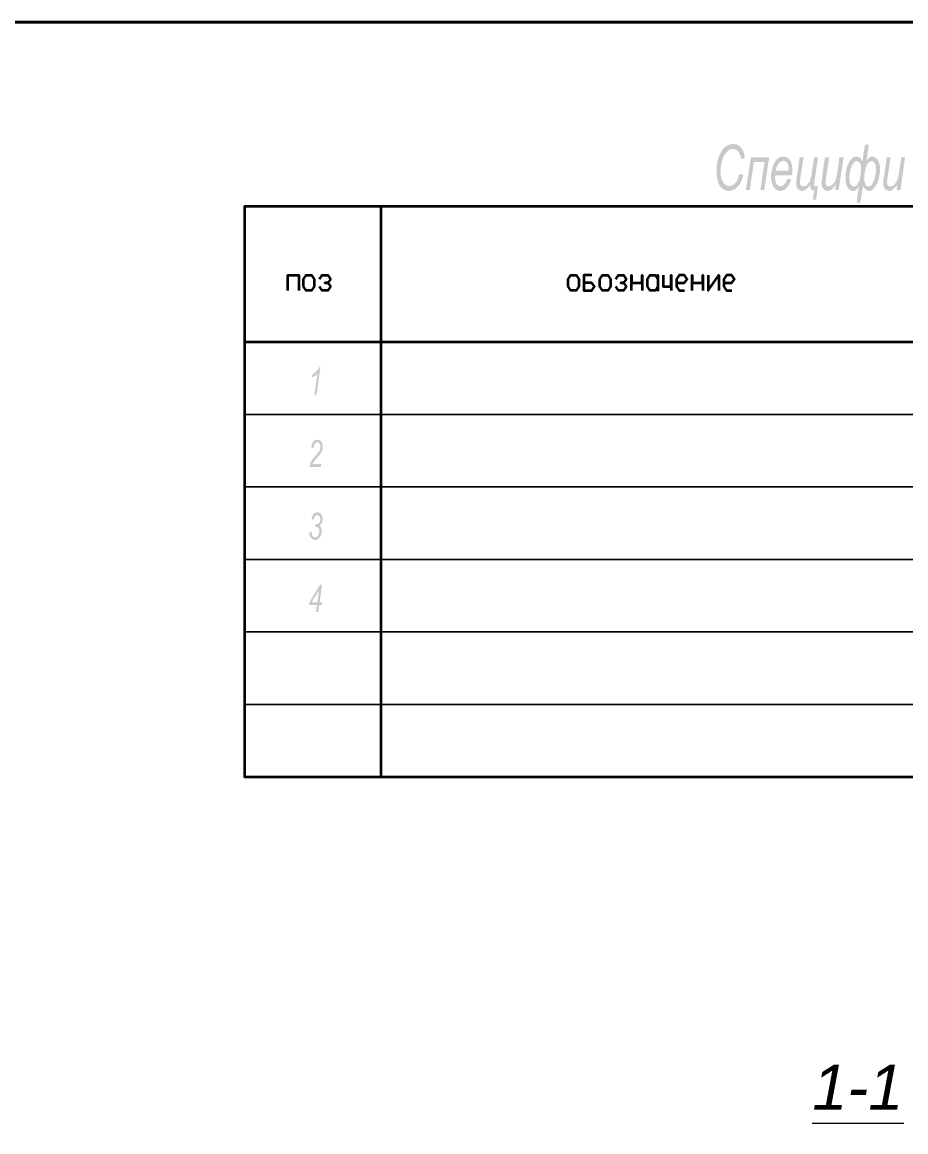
# Model space of a CAD drawing. Header units: millimetres. Extents: x 1372 to 666090, y 1285 to 31551.
# Drawn here: x 520606 to 530264, y 18736 to 30865 of the extents above; entities that cross this region are included whole.
import ezdxf

# ---------------------------------------------------------------- set-up
doc = ezdxf.new("R2010")
doc.units = ezdxf.units.MM
for name, color, linetype in [('PDF _0', 7, 'Continuous'), ('PDF _0_Ном._пера__1', 7, 'Continuous'), ('PDF _2D-чертеж - Общий_Ном._пера__21', 7, 'Continuous'), ('PDF _75-АЗ Штамп', 7, 'Continuous'), ('PDF _Аннотация - Текст_Ном._пера__1', 7, 'Continuous'), ('PDF _Текст', 7, 'Continuous')]:
    doc.layers.add(name, color=color, linetype=linetype)
doc.styles.add('PDF Arial Italic', font='ariali.ttf')

msp = doc.modelspace()

# ---------------------------------------------------------------- hatches: boundary and pattern name
at = {"layer": 'PDF _75-АЗ Штамп', "transparency": 33554559}
for points in [[(523799.1, 26794.2), (523832.5, 27019.5), (523828.3, 27019.5), (523828.3, 27015.3), (523824.2, 27015.3), (523824.2, 27011.1), (523820, 27011.1), (523820, 27007), (523815.8, 27007), (523815.8, 27002.8), (523811.6, 27002.8), (523807.5, 26998.6), (523807.5, 26998.6), (523803.3, 26998.6), (523803.3, 26994.4), (523799.1, 26994.4), (523795, 26990.3), (523795, 26990.3), (523790.8, 26990.3), (523786.6, 26986.1), (523782.4, 26986.1), (523782.4, 26986.1), (523778.3, 26981.9), (523774.1, 26981.9), (523769.9, 26981.9), (523778.3, 27015.3), (523778.3, 27015.3), (523782.4, 27019.5), (523782.4, 27019.5), (523786.6, 27019.5), (523790.8, 27023.6), (523790.8, 27023.6), (523795, 27027.8), (523795, 27027.8), (523799.1, 27032), (523803.3, 27032), (523803.3, 27036.2), (523807.5, 27036.2), (523811.6, 27040.3), (523811.6, 27040.3), (523815.8, 27044.5), (523815.8, 27044.5), (523820, 27048.7), (523824.2, 27052.8), (523824.2, 27052.8), (523828.3, 27057), (523828.3, 27061.2), (523832.5, 27061.2), (523836.7, 27065.3), (523836.7, 27065.3), (523836.7, 27069.5), (523840.8, 27069.5), (523840.8, 27073.7), (523840.8, 27073.7), (523845, 27077.9), (523845, 27077.9), (523849.2, 27082), (523849.2, 27086.2), (523849.2, 27090.4), (523853.3, 27094.5), (523853.3, 27094.5), (523865.9, 27094.5), (523824.2, 26794.2)], [(523744.9, 26001.7), (523744.9, 26005.9), (523749.1, 26010), (523749.1, 26018.4), (523749.1, 26022.6), (523749.1, 26022.6), (523749.1, 26026.7), (523753.2, 26030.9), (523753.2, 26035.1), (523753.2, 26039.2), (523753.2, 26043.4), (523757.4, 26047.6), (523757.4, 26047.6), (523757.4, 26051.8), (523757.4, 26055.9), (523761.6, 26055.9), (523761.6, 26060.1), (523765.8, 26064.3), (523765.8, 26068.4), (523769.9, 26072.6), (523769.9, 26072.6), (523769.9, 26076.8), (523774.1, 26081), (523774.1, 26081), (523778.3, 26085.1), (523778.3, 26085.1), (523778.3, 26085.1), (523782.4, 26089.3), (523782.4, 26089.3), (523782.4, 26093.5), (523786.6, 26093.5), (523786.6, 26097.6), (523790.8, 26101.8), (523790.8, 26101.8), (523795, 26106), (523795, 26110.1), (523799.1, 26110.1), (523803.3, 26114.3), (523803.3, 26118.5), (523807.5, 26122.7), (523811.6, 26122.7), (523811.6, 26126.8), (523815.8, 26131), (523820, 26135.2), (523820, 26135.2), (523824.2, 26139.3), (523824.2, 26143.5), (523828.3, 26147.7), (523832.5, 26147.7), (523832.5, 26151.9), (523836.7, 26156), (523836.7, 26156), (523840.8, 26160.2), (523840.8, 26164.4), (523845, 26164.4), (523845, 26168.5), (523845, 26168.5), (523849.2, 26168.5), (523849.2, 26172.7), (523853.3, 26176.9), (523853.3, 26181.1), (523857.5, 26181.1), (523857.5, 26185.2), (523857.5, 26189.4), (523861.7, 26193.6), (523861.7, 26197.7), (523861.7, 26197.7), (523861.7, 26201.9), (523865.9, 26206.1), (523865.9, 26206.1), (523865.9, 26210.3), (523865.9, 26214.4), (523865.9, 26218.6), (523865.9, 26222.8), (523865.9, 26226.9), (523865.9, 26231.1), (523865.9, 26235.3), (523865.9, 26239.5), (523861.7, 26243.6), (523861.7, 26247.8), (523861.7, 26247.8), (523857.5, 26252), (523857.5, 26256.1), (523857.5, 26256.1), (523853.3, 26260.3), (523853.3, 26264.5), (523849.2, 26264.5), (523845, 26268.7), (523845, 26268.7), (523840.8, 26268.7), (523840.8, 26272.8), (523836.7, 26272.8), (523832.5, 26272.8), (523832.5, 26272.8), (523828.3, 26272.8), (523824.2, 26272.8), (523824.2, 26268.7), (523820, 26268.7), (523815.8, 26268.7), (523815.8, 26268.7), (523811.6, 26264.5), (523811.6, 26264.5), (523807.5, 26260.3), (523807.5, 26256.1), (523803.3, 26256.1), (523803.3, 26252), (523799.1, 26247.8), (523799.1, 26247.8), (523799.1, 26243.6), (523795, 26239.5), (523795, 26235.3), (523795, 26231.1), (523795, 26226.9), (523790.8, 26222.8), (523790.8, 26218.6), (523790.8, 26214.4), (523790.8, 26210.3), (523765.8, 26214.4), (523765.8, 26222.8), (523765.8, 26226.9), (523765.8, 26231.1), (523765.8, 26235.3), (523769.9, 26239.5), (523769.9, 26239.5), (523769.9, 26243.6), (523769.9, 26247.8), (523774.1, 26252), (523774.1, 26256.1), (523774.1, 26260.3), (523778.3, 26264.5), (523778.3, 26264.5), (523778.3, 26268.7), (523782.4, 26272.8), (523782.4, 26272.8), (523786.6, 26277), (523786.6, 26277), (523786.6, 26281.2), (523790.8, 26285.3), (523795, 26285.3), (523795, 26289.5), (523799.1, 26289.5), (523799.1, 26293.7), (523803.3, 26293.7), (523803.3, 26293.7), (523807.5, 26297.9), (523811.6, 26297.9), (523811.6, 26297.9), (523815.8, 26297.9), (523820, 26302), (523820, 26302), (523824.2, 26302), (523828.3, 26302), (523832.5, 26302), (523832.5, 26302), (523836.7, 26302), (523840.8, 26302), (523840.8, 26302), (523845, 26297.9), (523849.2, 26297.9), (523849.2, 26297.9), (523853.3, 26297.9), (523857.5, 26293.7), (523857.5, 26293.7), (523861.7, 26293.7), (523861.7, 26289.5), (523865.9, 26289.5), (523870, 26285.3), (523870, 26285.3), (523874.2, 26281.2), (523874.2, 26277), (523878.4, 26277), (523878.4, 26272.8), (523882.5, 26268.7), (523882.5, 26268.7), (523882.5, 26264.5), (523882.5, 26260.3), (523886.7, 26256.1), (523886.7, 26252), (523886.7, 26247.8), (523890.9, 26247.8), (523890.9, 26243.6), (523890.9, 26239.5), (523890.9, 26235.3), (523890.9, 26231.1), (523890.9, 26226.9), (523890.9, 26222.8), (523890.9, 26222.8), (523890.9, 26218.6), (523890.9, 26214.4), (523890.9, 26210.3), (523890.9, 26206.1), (523890.9, 26201.9), (523890.9, 26197.7), (523886.7, 26193.6), (523886.7, 26189.4), (523886.7, 26189.4), (523886.7, 26185.2), (523882.5, 26181.1), (523882.5, 26176.9), (523882.5, 26172.7), (523878.4, 26168.5), (523878.4, 26164.4), (523878.4, 26164.4), (523874.2, 26164.4), (523874.2, 26160.2), (523874.2, 26160.2), (523874.2, 26160.2), (523870, 26156), (523870, 26156), (523870, 26151.9), (523865.9, 26151.9), (523865.9, 26147.7), (523865.9, 26147.7), (523861.7, 26143.5), (523861.7, 26139.3), (523857.5, 26139.3), (523853.3, 26135.2), (523853.3, 26131), (523849.2, 26126.8), (523849.2, 26126.8), (523845, 26122.7), (523840.8, 26118.5), (523840.8, 26114.3), (523836.7, 26110.1), (523832.5, 26106), (523828.3, 26106), (523824.2, 26101.8), (523824.2, 26097.6), (523820, 26093.5), (523820, 26093.5), (523815.8, 26089.3), (523811.6, 26085.1), (523811.6, 26081), (523807.5, 26081), (523807.5, 26076.8), (523803.3, 26072.6), (523803.3, 26072.6), (523799.1, 26068.4), (523799.1, 26068.4), (523795, 26064.3), (523795, 26064.3), (523795, 26060.1), (523790.8, 26055.9), (523790.8, 26051.8), (523786.6, 26047.6), (523786.6, 26047.6), (523782.4, 26043.4), (523782.4, 26039.2), (523782.4, 26035.1), (523874.2, 26035.1), (523870, 26001.7)], [(523744.9, 25288.4), (523769.9, 25292.6), (523769.9, 25288.4), (523769.9, 25284.3), (523769.9, 25280.1), (523774.1, 25275.9), (523774.1, 25271.7), (523774.1, 25267.6), (523774.1, 25263.4), (523778.3, 25259.2), (523778.3, 25255.1), (523778.3, 25255.1), (523778.3, 25250.9), (523782.4, 25246.7), (523782.4, 25246.7), (523782.4, 25246.7), (523786.6, 25242.5), (523786.6, 25242.5), (523790.8, 25238.4), (523795, 25238.4), (523795, 25238.4), (523799.1, 25234.2), (523803.3, 25234.2), (523803.3, 25234.2), (523807.5, 25234.2), (523811.6, 25234.2), (523811.6, 25234.2), (523815.8, 25234.2), (523820, 25238.4), (523820, 25238.4), (523824.2, 25238.4), (523828.3, 25242.5), (523828.3, 25242.5), (523832.5, 25242.5), (523832.5, 25246.7), (523836.7, 25250.9), (523836.7, 25250.9), (523840.8, 25255.1), (523840.8, 25259.2), (523845, 25259.2), (523845, 25263.4), (523849.2, 25267.6), (523849.2, 25271.7), (523849.2, 25275.9), (523853.3, 25280.1), (523853.3, 25280.1), (523853.3, 25284.3), (523853.3, 25288.4), (523853.3, 25292.6), (523853.3, 25296.8), (523853.3, 25300.9), (523853.3, 25305.1), (523853.3, 25309.3), (523853.3, 25313.5), (523853.3, 25313.5), (523853.3, 25317.6), (523849.2, 25321.8), (523849.2, 25326), (523849.2, 25330.1), (523845, 25334.3), (523845, 25334.3), (523840.8, 25338.5), (523840.8, 25338.5), (523836.7, 25342.7), (523836.7, 25342.7), (523832.5, 25346.8), (523828.3, 25346.8), (523828.3, 25346.8), (523824.2, 25346.8), (523820, 25351), (523820, 25351), (523815.8, 25351), (523815.8, 25351), (523811.6, 25351), (523807.5, 25346.8), (523811.6, 25380.2), (523815.8, 25380.2), (523815.8, 25380.2), (523820, 25380.2), (523824.2, 25380.2), (523824.2, 25380.2), (523828.3, 25380.2), (523832.5, 25380.2), (523836.7, 25380.2), (523836.7, 25380.2), (523840.8, 25384.4), (523840.8, 25384.4), (523845, 25384.4), (523849.2, 25388.5), (523849.2, 25388.5), (523853.3, 25392.7), (523853.3, 25392.7), (523853.3, 25396.9), (523857.5, 25401), (523857.5, 25401), (523861.7, 25405.2), (523861.7, 25409.4), (523861.7, 25413.6), (523861.7, 25417.7), (523865.9, 25421.9), (523865.9, 25426.1), (523865.9, 25430.2), (523865.9, 25430.2), (523865.9, 25434.4), (523865.9, 25438.6), (523865.9, 25442.8), (523861.7, 25446.9), (523861.7, 25451.1), (523861.7, 25455.3), (523857.5, 25459.4), (523857.5, 25459.4), (523857.5, 25463.6), (523853.3, 25467.8), (523853.3, 25467.8), (523849.2, 25472), (523849.2, 25472), (523845, 25476.1), (523845, 25476.1), (523840.8, 25476.1), (523836.7, 25480.3), (523836.7, 25480.3), (523832.5, 25480.3), (523832.5, 25480.3), (523828.3, 25480.3), (523824.2, 25480.3), (523824.2, 25480.3), (523820, 25476.1), (523815.8, 25476.1), (523815.8, 25476.1), (523811.6, 25472), (523811.6, 25472), (523807.5, 25467.8), (523807.5, 25463.6), (523803.3, 25463.6), (523803.3, 25459.4), (523803.3, 25455.3), (523799.1, 25455.3), (523799.1, 25451.1), (523799.1, 25446.9), (523795, 25442.8), (523795, 25438.6), (523795, 25434.4), (523795, 25430.2), (523790.8, 25426.1), (523790.8, 25426.1), (523765.8, 25434.4), (523769.9, 25438.6), (523769.9, 25442.8), (523769.9, 25446.9), (523769.9, 25451.1), (523774.1, 25451.1), (523774.1, 25455.3), (523774.1, 25459.4), (523774.1, 25463.6), (523778.3, 25467.8), (523778.3, 25472), (523782.4, 25472), (523782.4, 25476.1), (523782.4, 25480.3), (523786.6, 25484.5), (523786.6, 25484.5), (523790.8, 25488.6), (523790.8, 25488.6), (523795, 25492.8), (523795, 25492.8), (523799.1, 25497), (523799.1, 25497), (523803.3, 25501.2), (523807.5, 25501.2), (523807.5, 25501.2), (523811.6, 25505.3), (523811.6, 25505.3), (523815.8, 25505.3), (523820, 25505.3), (523820, 25509.5), (523824.2, 25509.5), (523828.3, 25509.5), (523832.5, 25509.5), (523832.5, 25509.5), (523836.7, 25509.5), (523840.8, 25509.5), (523840.8, 25509.5), (523845, 25509.5), (523849.2, 25505.3), (523849.2, 25505.3), (523853.3, 25505.3), (523857.5, 25505.3), (523857.5, 25501.2), (523861.7, 25501.2), (523861.7, 25497), (523865.9, 25497), (523870, 25492.8), (523870, 25492.8), (523874.2, 25488.6), (523874.2, 25488.6), (523874.2, 25488.6), (523878.4, 25484.5), (523878.4, 25480.3), (523878.4, 25476.1), (523882.5, 25476.1), (523882.5, 25472), (523886.7, 25467.8), (523886.7, 25463.6), (523886.7, 25459.4), (523886.7, 25455.3), (523886.7, 25451.1), (523890.9, 25451.1), (523890.9, 25446.9), (523890.9, 25442.8), (523890.9, 25438.6), (523890.9, 25434.4), (523890.9, 25430.2), (523890.9, 25426.1), (523890.9, 25421.9), (523890.9, 25417.7), (523886.7, 25413.6), (523886.7, 25409.4), (523886.7, 25405.2), (523886.7, 25401), (523882.5, 25396.9), (523882.5, 25392.7), (523882.5, 25392.7), (523878.4, 25388.5), (523878.4, 25384.4), (523878.4, 25384.4), (523874.2, 25380.2), (523874.2, 25376), (523870, 25376), (523870, 25371.9), (523865.9, 25371.9), (523861.7, 25367.7), (523861.7, 25367.7), (523857.5, 25363.5), (523857.5, 25363.5), (523857.5, 25359.3), (523861.7, 25359.3), (523861.7, 25355.2), (523865.9, 25351), (523865.9, 25351), (523870, 25346.8), (523870, 25342.7), (523874.2, 25342.7), (523874.2, 25338.5), (523874.2, 25334.3), (523878.4, 25330.1), (523878.4, 25326), (523878.4, 25321.8), (523878.4, 25317.6), (523878.4, 25313.5), (523878.4, 25309.3), (523878.4, 25305.1), (523878.4, 25305.1), (523878.4, 25300.9), (523878.4, 25296.8), (523878.4, 25292.6), (523878.4, 25288.4), (523878.4, 25284.3), (523878.4, 25280.1), (523878.4, 25275.9), (523878.4, 25271.7), (523874.2, 25267.6), (523874.2, 25267.6), (523874.2, 25263.4), (523874.2, 25259.2), (523870, 25255.1), (523870, 25250.9), (523865.9, 25246.7), (523865.9, 25246.7), (523865.9, 25242.5), (523861.7, 25238.4), (523861.7, 25234.2), (523857.5, 25234.2), (523857.5, 25234.2), (523853.3, 25230), (523853.3, 25225.9), (523849.2, 25225.9), (523849.2, 25221.7), (523845, 25221.7), (523845, 25217.5), (523840.8, 25217.5), (523836.7, 25213.3), (523836.7, 25213.3), (523832.5, 25213.3), (523832.5, 25209.2), (523828.3, 25209.2), (523824.2, 25209.2), (523824.2, 25209.2), (523820, 25205), (523815.8, 25205), (523815.8, 25205), (523811.6, 25205), (523807.5, 25205), (523807.5, 25205), (523803.3, 25205), (523799.1, 25205), (523795, 25205), (523795, 25209.2), (523790.8, 25209.2), (523786.6, 25209.2), (523786.6, 25209.2), (523782.4, 25213.3), (523782.4, 25213.3), (523778.3, 25213.3), (523774.1, 25217.5), (523774.1, 25217.5), (523769.9, 25221.7), (523769.9, 25221.7), (523765.8, 25225.9), (523765.8, 25225.9), (523765.8, 25230), (523761.6, 25230), (523761.6, 25234.2), (523757.4, 25238.4), (523757.4, 25238.4), (523753.2, 25242.5), (523753.2, 25246.7), (523753.2, 25250.9), (523749.1, 25255.1), (523749.1, 25255.1), (523749.1, 25259.2), (523749.1, 25263.4), (523744.9, 25267.6), (523744.9, 25271.7), (523744.9, 25275.9), (523744.9, 25280.1), (523744.9, 25284.3), (523744.9, 25288.4)]]:
    msp.add_hatch(color=256, dxfattribs=at).paths.add_polyline_path(points)
h = msp.add_hatch(color=256, dxfattribs=at)
h.paths.add_polyline_path([(523815.8, 24416.7), (523828.3, 24495.9), (523740.7, 24495.9), (523749.1, 24529.3), (523861.7, 24717), (523882.5, 24717), (523857.5, 24525.1), (523886.7, 24525.1), (523882.5, 24495.9), (523853.3, 24495.9), (523840.8, 24416.7)], flags=0)
h.paths.add_polyline_path([(523832.5, 24525.1), (523849.2, 24650.2), (523769.9, 24525.1)], flags=0)
at = {"layer": 'PDF _Аннотация - Текст_Ном._пера__1', "transparency": 33554559}
for points in [[(528441.6, 29205.2), (528487.5, 29196.8), (528487.5, 29188.5), (528483.4, 29180.1), (528483.4, 29176), (528479.2, 29167.6), (528479.2, 29159.3), (528475, 29155.1), (528475, 29146.8), (528470.8, 29142.6), (528470.8, 29134.3), (528466.7, 29130.1), (528462.5, 29125.9), (528462.5, 29117.6), (528458.3, 29113.4), (528458.3, 29109.2), (528454.2, 29105.1), (528450, 29096.7), (528445.8, 29092.5), (528445.8, 29088.4), (528441.6, 29084.2), (528437.5, 29080), (528433.3, 29075.9), (528433.3, 29071.7), (528429.1, 29067.5), (528425, 29067.5), (528420.8, 29063.3), (528416.6, 29059.2), (528412.4, 29055), (528408.3, 29050.8), (528404.1, 29046.7), (528399.9, 29042.5), (528395.8, 29042.5), (528391.6, 29038.3), (528387.4, 29034.1), (528383.2, 29034.1), (528379.1, 29030), (528374.9, 29030), (528370.7, 29030), (528366.6, 29025.8), (528362.4, 29025.8), (528358.2, 29025.8), (528354, 29021.6), (528345.7, 29021.6), (528341.5, 29021.6), (528337.4, 29021.6), (528333.2, 29021.6), (528333.2, 29021.6), (528329, 29021.6), (528320.7, 29021.6), (528316.5, 29021.6), (528312.3, 29021.6), (528308.2, 29025.8), (528299.8, 29025.8), (528295.7, 29025.8), (528291.5, 29030), (528287.3, 29030), (528283.1, 29030), (528279, 29034.1), (528274.8, 29034.1), (528270.6, 29038.3), (528266.5, 29042.5), (528262.3, 29042.5), (528258.1, 29046.7), (528253.9, 29050.8), (528249.8, 29055), (528245.6, 29059.2), (528245.6, 29059.2), (528241.4, 29063.3), (528237.3, 29067.5), (528233.1, 29075.9), (528233.1, 29075.9), (528228.9, 29080), (528224.7, 29084.2), (528224.7, 29088.4), (528220.6, 29096.7), (528220.6, 29100.9), (528216.4, 29105.1), (528216.4, 29109.2), (528212.2, 29117.6), (528212.2, 29121.7), (528208.1, 29125.9), (528208.1, 29134.3), (528203.9, 29138.4), (528203.9, 29146.8), (528203.9, 29150.9), (528199.7, 29159.3), (528199.7, 29163.5), (528199.7, 29171.8), (528199.7, 29180.1), (528195.5, 29184.3), (528195.5, 29192.7), (528195.5, 29201), (528195.5, 29205.2), (528195.5, 29213.5), (528195.5, 29221.8), (528195.5, 29230.2), (528195.5, 29234.4), (528195.5, 29242.7), (528195.5, 29251), (528195.5, 29255.2), (528195.5, 29263.6), (528195.5, 29271.9), (528195.5, 29276.1), (528195.5, 29284.4), (528199.7, 29292.8), (528199.7, 29296.9), (528199.7, 29305.3), (528199.7, 29313.6), (528199.7, 29317.8), (528203.9, 29326.1), (528203.9, 29330.3), (528203.9, 29338.6), (528208.1, 29342.8), (528208.1, 29351.2), (528208.1, 29355.3), (528212.2, 29363.7), (528212.2, 29367.8), (528212.2, 29376.2), (528216.4, 29380.4), (528216.4, 29384.5), (528220.6, 29392.9), (528220.6, 29397), (528224.7, 29405.4), (528224.7, 29409.6), (528228.9, 29413.7), (528233.1, 29417.9), (528233.1, 29426.2), (528237.3, 29430.4), (528241.4, 29434.6), (528241.4, 29438.7), (528245.6, 29447.1), (528249.8, 29451.3), (528249.8, 29455.4), (528253.9, 29459.6), (528258.1, 29463.8), (528262.3, 29472.1), (528266.5, 29476.3), (528270.6, 29480.5), (528270.6, 29484.6), (528274.8, 29488.8), (528279, 29493), (528283.1, 29497.1), (528287.3, 29497.1), (528291.5, 29501.3), (528295.7, 29505.5), (528299.8, 29509.7), (528304, 29509.7), (528308.2, 29513.8), (528312.3, 29518), (528316.5, 29518), (528320.7, 29522.2), (528324.9, 29522.2), (528329, 29526.3), (528333.2, 29526.3), (528337.4, 29526.3), (528341.5, 29530.5), (528345.7, 29530.5), (528349.9, 29530.5), (528358.2, 29530.5), (528362.4, 29534.7), (528366.6, 29534.7), (528370.7, 29534.7), (528374.9, 29534.7), (528374.9, 29534.7), (528383.2, 29534.7), (528387.4, 29534.7), (528391.6, 29534.7), (528395.8, 29530.5), (528399.9, 29530.5), (528408.3, 29530.5), (528412.4, 29530.5), (528416.6, 29526.3), (528420.8, 29526.3), (528425, 29522.2), (528429.1, 29522.2), (528433.3, 29518), (528437.5, 29518), (528441.6, 29513.8), (528445.8, 29509.7), (528450, 29509.7), (528454.2, 29505.5), (528458.3, 29501.3), (528458.3, 29497.1), (528462.5, 29493), (528466.7, 29493), (528470.8, 29488.8), (528470.8, 29480.5), (528475, 29476.3), (528479.2, 29472.1), (528479.2, 29467.9), (528483.4, 29463.8), (528487.5, 29455.4), (528487.5, 29451.3), (528491.7, 29447.1), (528491.7, 29438.7), (528495.9, 29434.6), (528495.9, 29426.2), (528500, 29422.1), (528500, 29413.7), (528500, 29409.6), (528500, 29401.2), (528504.2, 29397), (528504.2, 29388.7), (528504.2, 29380.4), (528504.2, 29376.2), (528462.5, 29372), (528462.5, 29380.4), (528458.3, 29388.7), (528458.3, 29392.9), (528458.3, 29401.2), (528454.2, 29409.6), (528454.2, 29413.7), (528450, 29422.1), (528450, 29426.2), (528445.8, 29430.4), (528441.6, 29434.6), (528441.6, 29442.9), (528437.5, 29447.1), (528433.3, 29451.3), (528433.3, 29451.3), (528429.1, 29455.4), (528425, 29459.6), (528420.8, 29463.8), (528416.6, 29467.9), (528416.6, 29467.9), (528408.3, 29472.1), (528404.1, 29472.1), (528399.9, 29476.3), (528395.8, 29476.3), (528391.6, 29476.3), (528387.4, 29480.5), (528383.2, 29480.5), (528379.1, 29480.5), (528374.9, 29480.5), (528370.7, 29480.5), (528362.4, 29476.3), (528358.2, 29476.3), (528354, 29476.3), (528349.9, 29476.3), (528345.7, 29472.1), (528341.5, 29472.1), (528337.4, 29467.9), (528333.2, 29467.9), (528329, 29463.8), (528324.9, 29463.8), (528320.7, 29459.6), (528316.5, 29455.4), (528312.3, 29451.3), (528312.3, 29451.3), (528308.2, 29447.1), (528304, 29442.9), (528299.8, 29438.7), (528295.7, 29434.6), (528291.5, 29426.2), (528287.3, 29422.1), (528287.3, 29417.9), (528283.1, 29413.7), (528279, 29405.4), (528274.8, 29401.2), (528274.8, 29397), (528270.6, 29392.9), (528270.6, 29388.7), (528266.5, 29380.4), (528266.5, 29376.2), (528262.3, 29372), (528262.3, 29363.7), (528258.1, 29359.5), (528258.1, 29351.2), (528253.9, 29347), (528253.9, 29338.6), (528253.9, 29334.5), (528249.8, 29326.1), (528249.8, 29322), (528249.8, 29313.6), (528245.6, 29309.4), (528245.6, 29301.1), (528245.6, 29296.9), (528245.6, 29288.6), (528245.6, 29280.2), (528241.4, 29276.1), (528241.4, 29267.7), (528241.4, 29259.4), (528241.4, 29255.2), (528241.4, 29246.9), (528241.4, 29238.5), (528241.4, 29234.4), (528241.4, 29226), (528241.4, 29217.7), (528241.4, 29209.3), (528241.4, 29201), (528241.4, 29196.8), (528245.6, 29188.5), (528245.6, 29180.1), (528245.6, 29176), (528245.6, 29167.6), (528249.8, 29163.5), (528249.8, 29155.1), (528253.9, 29150.9), (528253.9, 29142.6), (528253.9, 29138.4), (528258.1, 29134.3), (528262.3, 29130.1), (528262.3, 29125.9), (528266.5, 29117.6), (528266.5, 29117.6), (528270.6, 29113.4), (528274.8, 29109.2), (528279, 29105.1), (528283.1, 29100.9), (528283.1, 29096.7), (528287.3, 29092.5), (528291.5, 29088.4), (528295.7, 29088.4), (528299.8, 29084.2), (528304, 29084.2), (528308.2, 29080), (528316.5, 29080), (528320.7, 29080), (528324.9, 29075.9), (528329, 29075.9), (528333.2, 29075.9), (528337.4, 29075.9), (528341.5, 29075.9), (528345.7, 29075.9), (528349.9, 29075.9), (528354, 29080), (528358.2, 29080), (528362.4, 29080), (528366.6, 29084.2), (528370.7, 29084.2), (528374.9, 29088.4), (528379.1, 29092.5), (528383.2, 29092.5), (528387.4, 29096.7), (528391.6, 29100.9), (528395.8, 29105.1), (528399.9, 29109.2), (528404.1, 29113.4), (528408.3, 29117.6), (528412.4, 29121.7), (528412.4, 29125.9), (528416.6, 29130.1), (528420.8, 29138.4), (528420.8, 29142.6), (528425, 29146.8), (528429.1, 29155.1), (528429.1, 29159.3), (528433.3, 29163.5), (528433.3, 29171.8), (528437.5, 29176), (528437.5, 29184.3), (528441.6, 29192.7), (528441.6, 29196.8), (528441.6, 29205.2)], [(528571, 29388.7), (528771.2, 29388.7), (528716.9, 29030), (528675.2, 29030), (528721.1, 29338.6), (528604.3, 29338.6), (528558.4, 29030), (528516.7, 29030)], [(529104.9, 29388.7), (529146.6, 29388.7), (529113.2, 29167.6), (529113.2, 29159.3), (529113.2, 29150.9), (529109, 29142.6), (529109, 29134.3), (529109, 29130.1), (529109, 29121.7), (529109, 29117.6), (529109, 29113.4), (529109, 29105.1), (529109, 29100.9), (529113.2, 29092.5), (529113.2, 29088.4), (529117.4, 29084.2), (529117.4, 29084.2), (529121.5, 29080), (529125.7, 29075.9), (529129.9, 29075.9), (529134.1, 29071.7), (529138.2, 29071.7), (529142.4, 29071.7), (529146.6, 29071.7), (529150.7, 29071.7), (529154.9, 29075.9), (529159.1, 29075.9), (529167.4, 29075.9), (529171.6, 29080), (529175.8, 29084.2), (529179.9, 29084.2), (529184.1, 29088.4), (529188.3, 29092.5), (529192.5, 29096.7), (529192.5, 29100.9), (529196.6, 29105.1), (529200.8, 29109.2), (529205, 29113.4), (529209.1, 29117.6), (529213.3, 29121.7), (529213.3, 29130.1), (529213.3, 29130.1), (529217.5, 29130.1), (529217.5, 29134.3), (529217.5, 29138.4), (529221.7, 29146.8), (529221.7, 29150.9), (529225.8, 29155.1), (529225.8, 29159.3), (529225.8, 29167.6), (529230, 29176), (529230, 29180.1), (529230, 29188.5), (529234.2, 29196.8), (529234.2, 29205.2), (529234.2, 29213.5), (529238.3, 29221.8), (529238.3, 29230.2), (529263.4, 29388.7), (529305.1, 29388.7), (529267.5, 29134.3), (529263.4, 29121.7), (529263.4, 29113.4), (529263.4, 29105.1), (529263.4, 29100.9), (529263.4, 29092.5), (529259.2, 29092.5), (529259.2, 29092.5), (529263.4, 29084.2), (529263.4, 29080), (529267.5, 29075.9), (529271.7, 29075.9), (529275.9, 29071.7), (529275.9, 29071.7), (529305.1, 29071.7), (529284.2, 28925.7), (529246.7, 28925.7), (529263.4, 29021.6), (529259.2, 29025.8), (529250.9, 29025.8), (529246.7, 29025.8), (529242.5, 29030), (529238.3, 29030), (529234.2, 29034.1), (529234.2, 29038.3), (529230, 29042.5), (529225.8, 29046.7), (529225.8, 29050.8), (529221.7, 29059.2), (529221.7, 29063.3), (529221.7, 29071.7), (529221.7, 29075.9), (529221.7, 29080), (529221.7, 29088.4), (529221.7, 29088.4), (529213.3, 29080), (529209.1, 29075.9), (529205, 29067.5), (529200.8, 29063.3), (529196.6, 29059.2), (529192.5, 29055), (529188.3, 29050.8), (529184.1, 29046.7), (529179.9, 29042.5), (529175.8, 29038.3), (529171.6, 29038.3), (529167.4, 29034.1), (529163.3, 29030), (529159.1, 29030), (529154.9, 29025.8), (529150.7, 29025.8), (529146.6, 29025.8), (529142.4, 29021.6), (529138.2, 29021.6), (529134.1, 29021.6), (529129.9, 29021.6), (529129.9, 29021.6), (529121.5, 29021.6), (529117.4, 29021.6), (529113.2, 29025.8), (529109, 29025.8), (529104.9, 29025.8), (529100.7, 29030), (529096.5, 29034.1), (529092.3, 29034.1), (529088.2, 29038.3), (529084, 29042.5), (529084, 29046.7), (529079.8, 29050.8), (529075.7, 29055), (529075.7, 29059.2), (529071.5, 29063.3), (529071.5, 29071.7), (529067.3, 29075.9), (529067.3, 29084.2), (529067.3, 29088.4), (529067.3, 29096.7), (529067.3, 29105.1), (529067.3, 29109.2), (529067.3, 29113.4), (529067.3, 29117.6), (529067.3, 29125.9), (529067.3, 29130.1), (529067.3, 29138.4), (529067.3, 29146.8), (529071.5, 29155.1), (529071.5, 29163.5), (529071.5, 29163.5)], [(529501.1, 29096.7), (529497, 29088.4), (529492.8, 29084.2), (529488.6, 29075.9), (529484.4, 29071.7), (529480.3, 29067.5), (529476.1, 29063.3), (529471.9, 29059.2), (529467.8, 29055), (529467.8, 29050.8), (529463.6, 29046.7), (529459.4, 29042.5), (529455.2, 29038.3), (529451.1, 29038.3), (529446.9, 29034.1), (529442.7, 29030), (529438.6, 29030), (529434.4, 29025.8), (529430.2, 29025.8), (529426, 29025.8), (529421.9, 29021.6), (529417.7, 29021.6), (529413.5, 29021.6), (529409.4, 29021.6), (529409.4, 29021.6), (529405.2, 29021.6), (529396.8, 29021.6), (529392.7, 29025.8), (529388.5, 29025.8), (529384.3, 29025.8), (529380.2, 29030), (529376, 29030), (529371.8, 29034.1), (529367.6, 29038.3), (529363.5, 29042.5), (529363.5, 29046.7), (529359.3, 29050.8), (529355.1, 29055), (529351, 29063.3), (529351, 29067.5), (529346.8, 29071.7), (529346.8, 29080), (529346.8, 29084.2), (529342.6, 29092.5), (529342.6, 29096.7), (529342.6, 29105.1), (529342.6, 29109.2), (529342.6, 29113.4), (529342.6, 29117.6), (529342.6, 29121.7), (529346.8, 29130.1), (529346.8, 29138.4), (529346.8, 29142.6), (529346.8, 29150.9), (529346.8, 29159.3), (529351, 29167.6), (529351, 29176), (529351, 29180.1), (529380.2, 29388.7), (529426, 29388.7), (529392.7, 29159.3), (529388.5, 29150.9), (529388.5, 29142.6), (529388.5, 29134.3), (529388.5, 29130.1), (529388.5, 29121.7), (529388.5, 29117.6), (529388.5, 29113.4), (529388.5, 29109.2), (529388.5, 29100.9), (529388.5, 29092.5), (529392.7, 29088.4), (529396.8, 29084.2), (529396.8, 29084.2), (529396.8, 29080), (529401, 29075.9), (529405.2, 29075.9), (529409.4, 29071.7), (529417.7, 29071.7), (529421.9, 29071.7), (529426, 29071.7), (529430.2, 29071.7), (529434.4, 29075.9), (529438.6, 29075.9), (529442.7, 29075.9), (529446.9, 29080), (529451.1, 29084.2), (529455.2, 29084.2), (529459.4, 29088.4), (529463.6, 29092.5), (529467.8, 29096.7), (529471.9, 29100.9), (529476.1, 29105.1), (529480.3, 29109.2), (529484.4, 29113.4), (529484.4, 29117.6), (529488.6, 29121.7), (529492.8, 29130.1), (529492.8, 29134.3), (529497, 29138.4), (529497, 29146.8), (529501.1, 29150.9), (529501.1, 29159.3), (529505.3, 29163.5), (529505.3, 29167.6), (529505.3, 29171.8), (529509.5, 29176), (529509.5, 29184.3), (529509.5, 29188.5), (529509.5, 29192.7), (529513.6, 29201), (529513.6, 29209.3), (529513.6, 29217.7), (529517.8, 29226), (529517.8, 29234.4), (529538.7, 29388.7), (529584.5, 29388.7), (529530.3, 29030), (529492.8, 29030)], [(530172.7, 29096.7), (530172.7, 29088.4), (530168.5, 29084.2), (530164.3, 29075.9), (530160.2, 29071.7), (530156, 29067.5), (530151.8, 29063.3), (530147.7, 29059.2), (530143.5, 29055), (530139.3, 29050.8), (530135.1, 29046.7), (530131, 29042.5), (530126.8, 29038.3), (530122.6, 29038.3), (530118.5, 29034.1), (530114.3, 29030), (530110.1, 29030), (530105.9, 29025.8), (530101.8, 29025.8), (530101.8, 29025.8), (530097.6, 29021.6), (530093.4, 29021.6), (530089.3, 29021.6), (530085.1, 29021.6), (530080.9, 29021.6), (530076.7, 29021.6), (530072.6, 29021.6), (530068.4, 29025.8), (530064.2, 29025.8), (530055.9, 29025.8), (530051.7, 29030), (530047.5, 29030), (530047.5, 29034.1), (530043.4, 29038.3), (530039.2, 29042.5), (530035, 29046.7), (530030.9, 29050.8), (530026.7, 29055), (530026.7, 29063.3), (530022.5, 29067.5), (530022.5, 29071.7), (530018.3, 29080), (530018.3, 29084.2), (530018.3, 29092.5), (530018.3, 29096.7), (530018.3, 29105.1), (530018.3, 29109.2), (530018.3, 29113.4), (530018.3, 29117.6), (530018.3, 29121.7), (530018.3, 29130.1), (530018.3, 29138.4), (530018.3, 29142.6), (530022.5, 29150.9), (530022.5, 29159.3), (530022.5, 29167.6), (530026.7, 29176), (530026.7, 29180.1), (530055.9, 29388.7), (530097.6, 29388.7), (530064.2, 29159.3), (530064.2, 29150.9), (530064.2, 29142.6), (530060.1, 29134.3), (530060.1, 29130.1), (530060.1, 29121.7), (530060.1, 29117.6), (530060.1, 29113.4), (530060.1, 29109.2), (530060.1, 29100.9), (530064.2, 29092.5), (530064.2, 29088.4), (530068.4, 29084.2), (530068.4, 29084.2), (530072.6, 29080), (530076.7, 29075.9), (530080.9, 29075.9), (530085.1, 29071.7), (530089.3, 29071.7), (530093.4, 29071.7), (530097.6, 29071.7), (530105.9, 29071.7), (530110.1, 29075.9), (530114.3, 29075.9), (530118.5, 29075.9), (530122.6, 29080), (530126.8, 29084.2), (530131, 29084.2), (530135.1, 29088.4), (530139.3, 29092.5), (530143.5, 29096.7), (530147.7, 29100.9), (530147.7, 29105.1), (530151.8, 29109.2), (530156, 29113.4), (530160.2, 29117.6), (530164.3, 29121.7), (530164.3, 29130.1), (530168.5, 29134.3), (530168.5, 29138.4), (530172.7, 29146.8), (530172.7, 29150.9), (530176.9, 29159.3), (530176.9, 29163.5), (530181, 29167.6), (530181, 29171.8), (530181, 29176), (530181, 29184.3), (530185.2, 29188.5), (530185.2, 29192.7), (530185.2, 29201), (530189.4, 29209.3), (530189.4, 29217.7), (530189.4, 29226), (530193.5, 29234.4), (530214.4, 29388.7), (530256.1, 29388.7), (530206.1, 29030), (530164.3, 29030)]]:
    msp.add_hatch(color=256, dxfattribs=at).paths.add_polyline_path(points)
h = msp.add_hatch(color=256, dxfattribs=at)
h.paths.add_polyline_path([(529751.4, 29067.5), (529747.2, 29063.3), (529743.1, 29059.2), (529738.9, 29050.8), (529734.7, 29046.7), (529730.5, 29042.5), (529730.5, 29038.3), (529726.4, 29038.3), (529722.2, 29034.1), (529718, 29030), (529713.9, 29030), (529709.7, 29025.8), (529705.5, 29025.8), (529701.3, 29021.6), (529697.2, 29021.6), (529688.8, 29021.6), (529684.7, 29021.6), (529684.7, 29021.6), (529680.5, 29021.6), (529676.3, 29021.6), (529672.1, 29021.6), (529668, 29025.8), (529663.8, 29025.8), (529659.6, 29030), (529655.5, 29030), (529651.3, 29034.1), (529647.1, 29038.3), (529642.9, 29042.5), (529638.8, 29046.7), (529634.6, 29050.8), (529630.4, 29055), (529630.4, 29059.2), (529626.3, 29063.3), (529622.1, 29067.5), (529622.1, 29075.9), (529617.9, 29080), (529617.9, 29084.2), (529613.7, 29088.4), (529613.7, 29096.7), (529609.6, 29100.9), (529609.6, 29109.2), (529609.6, 29113.4), (529609.6, 29121.7), (529605.4, 29130.1), (529605.4, 29134.3), (529605.4, 29142.6), (529605.4, 29150.9), (529605.4, 29159.3), (529605.4, 29163.5), (529605.4, 29167.6), (529605.4, 29176), (529605.4, 29184.3), (529605.4, 29188.5), (529605.4, 29196.8), (529605.4, 29205.2), (529609.6, 29209.3), (529609.6, 29217.7), (529609.6, 29226), (529609.6, 29230.2), (529609.6, 29238.5), (529613.7, 29242.7), (529613.7, 29251), (529613.7, 29255.2), (529617.9, 29263.6), (529617.9, 29267.7), (529622.1, 29276.1), (529622.1, 29280.2), (529626.3, 29288.6), (529626.3, 29292.8), (529630.4, 29296.9), (529630.4, 29305.3), (529634.6, 29309.4), (529634.6, 29317.8), (529638.8, 29322), (529638.8, 29326.1), (529642.9, 29330.3), (529647.1, 29338.6), (529651.3, 29342.8), (529655.5, 29347), (529655.5, 29355.3), (529659.6, 29359.5), (529663.8, 29363.7), (529668, 29367.8), (529672.1, 29372), (529676.3, 29376.2), (529680.5, 29380.4), (529684.7, 29380.4), (529684.7, 29384.5), (529688.8, 29388.7), (529693, 29388.7), (529697.2, 29392.9), (529701.3, 29392.9), (529705.5, 29392.9), (529709.7, 29397), (529713.9, 29397), (529718, 29397), (529726.4, 29397), (529726.4, 29397), (529730.5, 29397), (529734.7, 29397), (529738.9, 29397), (529743.1, 29392.9), (529747.2, 29392.9), (529751.4, 29388.7), (529755.6, 29388.7), (529759.7, 29384.5), (529763.9, 29380.4), (529768.1, 29380.4), (529772.3, 29376.2), (529776.4, 29372), (529776.4, 29363.7), (529780.6, 29359.5), (529784.8, 29355.3), (529784.8, 29351.2), (529788.9, 29342.8), (529788.9, 29338.6), (529788.9, 29338.6), (529818.1, 29526.3), (529859.8, 29526.3), (529834.8, 29351.2), (529839, 29355.3), (529843.2, 29359.5), (529843.2, 29363.7), (529847.3, 29367.8), (529851.5, 29372), (529855.7, 29376.2), (529859.8, 29380.4), (529864, 29384.5), (529868.2, 29388.7), (529872.4, 29388.7), (529876.5, 29392.9), (529880.7, 29392.9), (529884.9, 29392.9), (529889, 29397), (529893.2, 29397), (529897.4, 29397), (529901.6, 29397), (529905.7, 29397), (529909.9, 29397), (529914.1, 29397), (529918.2, 29392.9), (529922.4, 29392.9), (529926.6, 29388.7), (529930.8, 29388.7), (529934.9, 29384.5), (529939.1, 29380.4), (529943.3, 29376.2), (529947.4, 29372), (529951.6, 29367.8), (529955.8, 29363.7), (529955.8, 29363.7), (529960, 29359.5), (529960, 29355.3), (529964.1, 29347), (529968.3, 29342.8), (529968.3, 29338.6), (529972.5, 29334.5), (529972.5, 29326.1), (529972.5, 29322), (529976.6, 29313.6), (529976.6, 29309.4), (529976.6, 29301.1), (529980.8, 29296.9), (529980.8, 29288.6), (529980.8, 29280.2), (529980.8, 29271.9), (529980.8, 29263.6), (529980.8, 29255.2), (529980.8, 29255.2), (529980.8, 29251), (529980.8, 29242.7), (529980.8, 29234.4), (529980.8, 29230.2), (529980.8, 29221.8), (529980.8, 29213.5), (529976.6, 29209.3), (529976.6, 29201), (529976.6, 29192.7), (529976.6, 29188.5), (529976.6, 29180.1), (529972.5, 29176), (529972.5, 29167.6), (529972.5, 29163.5), (529968.3, 29155.1), (529968.3, 29150.9), (529964.1, 29142.6), (529964.1, 29138.4), (529960, 29130.1), (529960, 29125.9), (529955.8, 29121.7), (529955.8, 29113.4), (529951.6, 29109.2), (529951.6, 29100.9), (529947.4, 29096.7), (529947.4, 29092.5), (529943.3, 29088.4), (529939.1, 29080), (529934.9, 29075.9), (529930.8, 29071.7), (529930.8, 29063.3), (529926.6, 29059.2), (529922.4, 29055), (529918.2, 29050.8), (529914.1, 29046.7), (529909.9, 29042.5), (529905.7, 29038.3), (529901.6, 29038.3), (529897.4, 29034.1), (529897.4, 29030), (529893.2, 29030), (529889, 29025.8), (529884.9, 29025.8), (529880.7, 29025.8), (529876.5, 29021.6), (529872.4, 29021.6), (529868.2, 29021.6), (529859.8, 29021.6), (529859.8, 29021.6), (529855.7, 29021.6), (529851.5, 29021.6), (529847.3, 29025.8), (529843.2, 29025.8), (529839, 29025.8), (529834.8, 29030), (529830.6, 29030), (529826.5, 29034.1), (529822.3, 29038.3), (529818.1, 29042.5), (529814, 29046.7), (529809.8, 29050.8), (529805.6, 29055), (529805.6, 29059.2), (529801.4, 29067.5), (529797.3, 29071.7), (529797.3, 29075.9), (529797.3, 29080), (529768.1, 28892.3), (529726.4, 28892.3)], flags=0)
h.paths.add_polyline_path([(529809.8, 29155.1), (529809.8, 29146.8), (529809.8, 29138.4), (529809.8, 29130.1), (529809.8, 29125.9), (529814, 29117.6), (529814, 29113.4), (529818.1, 29109.2), (529818.1, 29100.9), (529822.3, 29096.7), (529822.3, 29092.5), (529826.5, 29088.4), (529830.6, 29084.2), (529834.8, 29080), (529839, 29075.9), (529843.2, 29071.7), (529847.3, 29071.7), (529851.5, 29071.7), (529855.7, 29071.7), (529859.8, 29067.5), (529864, 29071.7), (529868.2, 29071.7), (529872.4, 29071.7), (529876.5, 29075.9), (529880.7, 29075.9), (529884.9, 29080), (529889, 29084.2), (529893.2, 29088.4), (529897.4, 29092.5), (529897.4, 29096.7), (529901.6, 29100.9), (529901.6, 29105.1), (529905.7, 29109.2), (529909.9, 29113.4), (529909.9, 29117.6), (529914.1, 29125.9), (529914.1, 29130.1), (529918.2, 29138.4), (529918.2, 29142.6), (529922.4, 29150.9), (529922.4, 29155.1), (529926.6, 29163.5), (529926.6, 29167.6), (529926.6, 29176), (529930.8, 29184.3), (529930.8, 29188.5), (529930.8, 29196.8), (529934.9, 29201), (529934.9, 29209.3), (529934.9, 29217.7), (529934.9, 29221.8), (529934.9, 29230.2), (529939.1, 29234.4), (529939.1, 29242.7), (529939.1, 29251), (529939.1, 29255.2), (529939.1, 29259.4), (529939.1, 29267.7), (529939.1, 29276.1), (529934.9, 29284.4), (529934.9, 29292.8), (529934.9, 29296.9), (529934.9, 29305.3), (529930.8, 29309.4), (529930.8, 29313.6), (529926.6, 29317.8), (529926.6, 29322), (529922.4, 29330.3), (529918.2, 29334.5), (529914.1, 29338.6), (529909.9, 29338.6), (529905.7, 29342.8), (529901.6, 29342.8), (529897.4, 29347), (529893.2, 29347), (529889, 29347), (529884.9, 29347), (529880.7, 29347), (529876.5, 29342.8), (529872.4, 29342.8), (529872.4, 29342.8), (529868.2, 29338.6), (529864, 29334.5), (529859.8, 29330.3), (529855.7, 29330.3), (529851.5, 29326.1), (529847.3, 29322), (529847.3, 29313.6), (529843.2, 29309.4), (529839, 29305.3), (529839, 29296.9), (529834.8, 29292.8), (529830.6, 29284.4), (529830.6, 29280.2), (529830.6, 29276.1), (529826.5, 29267.7), (529826.5, 29263.6), (529822.3, 29255.2), (529822.3, 29246.9), (529818.1, 29242.7), (529818.1, 29234.4), (529818.1, 29230.2), (529814, 29221.8), (529814, 29217.7), (529814, 29209.3), (529814, 29201), (529809.8, 29196.8), (529809.8, 29188.5), (529809.8, 29184.3), (529809.8, 29176), (529809.8, 29171.8), (529809.8, 29163.5), (529809.8, 29159.3), (529809.8, 29155.1)], flags=0)
h.paths.add_polyline_path([(529776.4, 29263.6), (529776.4, 29271.9), (529776.4, 29276.1), (529776.4, 29284.4), (529776.4, 29292.8), (529772.3, 29296.9), (529772.3, 29301.1), (529772.3, 29309.4), (529768.1, 29313.6), (529763.9, 29317.8), (529763.9, 29322), (529759.7, 29330.3), (529755.6, 29334.5), (529751.4, 29334.5), (529747.2, 29338.6), (529743.1, 29342.8), (529738.9, 29342.8), (529734.7, 29347), (529730.5, 29347), (529726.4, 29347), (529722.2, 29347), (529718, 29347), (529713.9, 29342.8), (529713.9, 29342.8), (529709.7, 29338.6), (529705.5, 29338.6), (529701.3, 29334.5), (529697.2, 29330.3), (529693, 29326.1), (529688.8, 29322), (529688.8, 29317.8), (529684.7, 29313.6), (529680.5, 29309.4), (529676.3, 29301.1), (529676.3, 29296.9), (529672.1, 29288.6), (529672.1, 29288.6), (529668, 29280.2), (529668, 29276.1), (529663.8, 29267.7), (529663.8, 29263.6), (529659.6, 29255.2), (529659.6, 29251), (529659.6, 29242.7), (529655.5, 29238.5), (529655.5, 29230.2), (529655.5, 29226), (529651.3, 29217.7), (529651.3, 29213.5), (529651.3, 29205.2), (529651.3, 29201), (529651.3, 29192.7), (529647.1, 29184.3), (529647.1, 29180.1), (529647.1, 29171.8), (529647.1, 29163.5), (529647.1, 29155.1), (529647.1, 29155.1), (529647.1, 29146.8), (529647.1, 29138.4), (529651.3, 29130.1), (529651.3, 29125.9), (529651.3, 29117.6), (529651.3, 29113.4), (529655.5, 29105.1), (529655.5, 29100.9), (529659.6, 29096.7), (529659.6, 29092.5), (529663.8, 29088.4), (529668, 29084.2), (529672.1, 29080), (529676.3, 29075.9), (529680.5, 29071.7), (529684.7, 29071.7), (529688.8, 29071.7), (529693, 29071.7), (529697.2, 29067.5), (529701.3, 29071.7), (529705.5, 29071.7), (529709.7, 29071.7), (529713.9, 29075.9), (529718, 29075.9), (529722.2, 29080), (529726.4, 29084.2), (529730.5, 29088.4), (529734.7, 29092.5), (529738.9, 29096.7), (529738.9, 29100.9), (529743.1, 29105.1), (529743.1, 29109.2), (529747.2, 29113.4), (529751.4, 29121.7), (529751.4, 29125.9), (529755.6, 29130.1), (529755.6, 29138.4), (529759.7, 29142.6), (529759.7, 29150.9), (529763.9, 29155.1), (529763.9, 29163.5), (529763.9, 29171.8), (529768.1, 29176), (529768.1, 29180.1), (529768.1, 29188.5), (529772.3, 29196.8), (529772.3, 29205.2), (529772.3, 29213.5), (529776.4, 29217.7), (529776.4, 29226), (529776.4, 29234.4), (529776.4, 29238.5), (529776.4, 29246.9), (529776.4, 29251), (529776.4, 29255.2), (529776.4, 29263.6), (529776.4, 29263.6)], flags=0)
h = msp.add_hatch(color=256, dxfattribs=at)
h.paths.add_polyline_path([(528967.2, 29150.9), (529008.9, 29146.8), (529008.9, 29138.4), (529004.8, 29134.3), (529004.8, 29130.1), (529004.8, 29121.7), (529000.6, 29117.6), (529000.6, 29113.4), (528996.4, 29105.1), (528992.2, 29100.9), (528992.2, 29096.7), (528988.1, 29088.4), (528983.9, 29084.2), (528979.7, 29080), (528975.6, 29075.9), (528975.6, 29067.5), (528971.4, 29063.3), (528967.2, 29063.3), (528963, 29059.2), (528958.9, 29055), (528958.9, 29050.8), (528954.7, 29046.7), (528950.5, 29042.5), (528946.4, 29038.3), (528942.2, 29038.3), (528938, 29034.1), (528933.8, 29030), (528929.7, 29030), (528925.5, 29025.8), (528917.2, 29025.8), (528913, 29025.8), (528908.8, 29025.8), (528904.6, 29021.6), (528900.5, 29021.6), (528896.3, 29021.6), (528892.1, 29021.6), (528888, 29021.6), (528879.6, 29021.6), (528875.4, 29021.6), (528871.3, 29025.8), (528867.1, 29025.8), (528862.9, 29025.8), (528858.8, 29030), (528854.6, 29030), (528850.4, 29034.1), (528846.2, 29038.3), (528842.1, 29038.3), (528842.1, 29042.5), (528837.9, 29042.5), (528833.7, 29046.7), (528829.6, 29050.8), (528825.4, 29055), (528821.2, 29059.2), (528817.1, 29063.3), (528817.1, 29071.7), (528812.9, 29075.9), (528808.7, 29080), (528808.7, 29088.4), (528804.5, 29092.5), (528804.5, 29092.5), (528804.5, 29100.9), (528800.4, 29105.1), (528800.4, 29113.4), (528796.2, 29117.6), (528796.2, 29125.9), (528796.2, 29130.1), (528796.2, 29138.4), (528792, 29142.6), (528792, 29150.9), (528792, 29159.3), (528792, 29163.5), (528792, 29171.8), (528792, 29176), (528792, 29180.1), (528792, 29188.5), (528792, 29192.7), (528792, 29201), (528792, 29209.3), (528796.2, 29213.5), (528796.2, 29221.8), (528796.2, 29226), (528796.2, 29234.4), (528800.4, 29238.5), (528800.4, 29246.9), (528800.4, 29255.2), (528804.5, 29259.4), (528804.5, 29267.7), (528804.5, 29271.9), (528808.7, 29280.2), (528808.7, 29284.4), (528812.9, 29288.6), (528812.9, 29292.8), (528817.1, 29301.1), (528817.1, 29309.4), (528821.2, 29313.6), (528825.4, 29317.8), (528825.4, 29326.1), (528829.6, 29330.3), (528833.7, 29334.5), (528837.9, 29338.6), (528837.9, 29347), (528842.1, 29351.2), (528846.2, 29355.3), (528850.4, 29359.5), (528854.6, 29363.7), (528854.6, 29367.8), (528858.8, 29367.8), (528858.8, 29372), (528862.9, 29372), (528867.1, 29376.2), (528871.3, 29380.4), (528879.6, 29384.5), (528883.8, 29384.5), (528888, 29388.7), (528892.1, 29388.7), (528896.3, 29392.9), (528900.5, 29392.9), (528904.6, 29392.9), (528908.8, 29397), (528913, 29397), (528917.2, 29397), (528925.5, 29397), (528925.5, 29397), (528929.7, 29397), (528938, 29397), (528942.2, 29397), (528946.4, 29392.9), (528950.5, 29392.9), (528954.7, 29392.9), (528958.9, 29388.7), (528963, 29388.7), (528967.2, 29384.5), (528971.4, 29384.5), (528975.6, 29380.4), (528979.7, 29376.2), (528983.9, 29372), (528988.1, 29367.8), (528992.2, 29363.7), (528996.4, 29359.5), (528996.4, 29355.3), (529000.6, 29351.2), (529004.8, 29347), (529004.8, 29342.8), (529008.9, 29338.6), (529008.9, 29330.3), (529013.1, 29326.1), (529013.1, 29322), (529017.3, 29313.6), (529017.3, 29309.4), (529021.4, 29301.1), (529021.4, 29296.9), (529021.4, 29288.6), (529021.4, 29284.4), (529025.6, 29276.1), (529025.6, 29267.7), (529025.6, 29259.4), (529025.6, 29255.2), (529025.6, 29246.9), (529025.6, 29242.7), (529025.6, 29234.4), (529025.6, 29226), (529025.6, 29221.8), (529021.4, 29213.5), (529021.4, 29209.3), (529021.4, 29201), (529021.4, 29192.7), (528837.9, 29192.7), (528837.9, 29188.5), (528833.7, 29180.1), (528833.7, 29176), (528833.7, 29167.6), (528837.9, 29159.3), (528837.9, 29150.9), (528837.9, 29146.8), (528837.9, 29138.4), (528837.9, 29130.1), (528842.1, 29125.9), (528842.1, 29117.6), (528846.2, 29113.4), (528846.2, 29109.2), (528850.4, 29105.1), (528850.4, 29100.9), (528850.4, 29096.7), (528854.6, 29092.5), (528858.8, 29088.4), (528862.9, 29084.2), (528867.1, 29080), (528871.3, 29080), (528875.4, 29075.9), (528879.6, 29075.9), (528883.8, 29071.7), (528888, 29071.7), (528892.1, 29071.7), (528896.3, 29071.7), (528900.5, 29071.7), (528904.6, 29075.9), (528908.8, 29075.9), (528913, 29075.9), (528917.2, 29080), (528921.3, 29084.2), (528925.5, 29084.2), (528929.7, 29088.4), (528933.8, 29092.5), (528938, 29096.7), (528942.2, 29100.9), (528946.4, 29105.1), (528946.4, 29109.2), (528950.5, 29113.4), (528954.7, 29117.6), (528958.9, 29125.9), (528958.9, 29130.1), (528963, 29138.4), (528963, 29142.6), (528967.2, 29150.9), (528967.2, 29150.9)], flags=0)
h.paths.add_polyline_path([(528842.1, 29242.7), (528983.9, 29242.7), (528983.9, 29251), (528983.9, 29255.2), (528983.9, 29263.6), (528983.9, 29271.9), (528983.9, 29276.1), (528983.9, 29284.4), (528979.7, 29288.6), (528979.7, 29296.9), (528979.7, 29301.1), (528975.6, 29309.4), (528975.6, 29313.6), (528971.4, 29317.8), (528971.4, 29322), (528967.2, 29326.1), (528963, 29330.3), (528963, 29334.5), (528958.9, 29338.6), (528954.7, 29338.6), (528950.5, 29342.8), (528946.4, 29347), (528942.2, 29347), (528938, 29347), (528929.7, 29347), (528925.5, 29351.2), (528921.3, 29347), (528917.2, 29347), (528913, 29347), (528908.8, 29347), (528904.6, 29342.8), (528900.5, 29342.8), (528896.3, 29338.6), (528892.1, 29334.5), (528888, 29334.5), (528883.8, 29330.3), (528879.6, 29326.1), (528875.4, 29322), (528875.4, 29317.8), (528871.3, 29313.6), (528867.1, 29309.4), (528867.1, 29305.3), (528862.9, 29301.1), (528858.8, 29292.8), (528858.8, 29288.6), (528854.6, 29284.4), (528854.6, 29276.1), (528850.4, 29271.9), (528850.4, 29263.6), (528846.2, 29255.2), (528846.2, 29251), (528842.1, 29242.7), (528842.1, 29242.7)], flags=0)

# ---------------------------------------------------------------- linework, layer by layer
at = {"layer": 'PDF _0', "lineweight": 35}
for points in [[(541355.6, 22614.7), (523040, 22614.7), (523040, 28854.8), (541355.6, 28854.8)], [(524524.9, 28854.8), (524524.9, 22614.7)], [(523511.3, 27933), (523511.3, 28099.8), (523628.1, 28099.8), (523628.1, 27933)], [(523857.5, 28058.1), (523886.7, 28099.8), (523945.1, 28099.8), (523974.3, 28058.1), (523945.1, 28016.4), (523915.9, 28016.4), (523945.1, 28016.4), (523974.3, 27974.7), (523945.1, 27933), (523886.7, 27933), (523857.5, 27974.7)], [(526831.6, 28099.8), (526744, 28099.8), (526744, 27933), (526831.6, 27933), (526860.8, 27974.7), (526831.6, 28016.4), (526744, 28016.4)], [(527094.4, 28058.1), (527123.6, 28099.8), (527177.8, 28099.8), (527207, 28058.1), (527177.8, 28016.4), (527148.6, 28016.4), (527177.8, 28016.4), (527207, 27974.7), (527177.8, 27933), (527123.6, 27933), (527094.4, 27974.7)], [(527265.4, 27933), (527265.4, 28099.8), (527265.4, 28016.4), (527382.2, 28016.4), (527382.2, 28099.8), (527382.2, 27933)], [(527611.6, 28099.8), (527611.6, 27974.7), (527699.2, 27974.7), (527699.2, 28099.8), (527699.2, 27933)], [(527757.6, 28016.4), (527845.2, 28016.4), (527874.4, 28058.1), (527845.2, 28099.8), (527786.8, 28099.8), (527757.6, 28058.1), (527757.6, 27974.7), (527786.8, 27933), (527845.2, 27933)], [(527928.6, 27933), (527928.6, 28099.8), (527928.6, 28016.4), (528045.4, 28016.4), (528045.4, 28099.8), (528045.4, 27933)], [(528103.8, 28099.8), (528103.8, 27933), (528220.6, 28099.8), (528220.6, 27933)], [(528274.8, 28016.4), (528362.4, 28016.4), (528391.6, 28058.1), (528362.4, 28099.8), (528304, 28099.8), (528274.8, 28058.1), (528274.8, 27974.7), (528304, 27933), (528362.4, 27933)], [(523040, 27369.8), (541355.6, 27369.8)]]:
    msp.add_lwpolyline(points, dxfattribs=at)
for points in [[(523682.3, 27974.7), (523682.3, 28058.1), (523711.5, 28099.8), (523769.9, 28099.8), (523799.1, 28058.1), (523799.1, 27974.7), (523769.9, 27933), (523711.5, 27933)], [(526573, 27974.7), (526573, 28058.1), (526602.2, 28099.8), (526660.6, 28099.8), (526689.7, 28058.1), (526689.7, 27974.7), (526660.6, 27933), (526602.2, 27933)], [(526919.2, 27974.7), (526919.2, 28058.1), (526948.4, 28099.8), (527006.8, 28099.8), (527036, 28058.1), (527036, 27974.7), (527006.8, 27933), (526948.4, 27933)], [(527440.6, 27974.7), (527440.6, 28058.1), (527469.8, 28099.8), (527524, 28099.8), (527553.2, 28058.1), (527553.2, 28099.8), (527553.2, 27933), (527553.2, 27974.7), (527524, 27933), (527469.8, 27933)]]:
    msp.add_lwpolyline(points, close=True, dxfattribs=at)
at = {"layer": 'PDF _0', "lineweight": 18}
for points in [[(541355.6, 27369.8), (523040, 27369.8), (541355.6, 27369.8)], [(541355.6, 23407.2), (523040, 23407.2), (541355.6, 23407.2)]]:
    msp.add_lwpolyline(points, dxfattribs=at)
for points in [[(541355.6, 26577.3), (523040, 26577.3)], [(541355.6, 25784.8), (523040, 25784.8)], [(541355.6, 24992.3), (523040, 24992.3)], [(541355.6, 24199.8), (523040, 24199.8)]]:
    msp.add_lwpolyline(points, close=True, dxfattribs=at)
at = {"layer": 'PDF _0_Ном._пера__1', "lineweight": 20}
msp.add_lwpolyline([(529242.5, 18831.4), (530243.6, 18831.4)], dxfattribs=at)
at = {"layer": 'PDF _2D-чертеж - Общий_Ном._пера__21', "lineweight": 40}
msp.add_lwpolyline([(502246.6, 30865.3), (541355.6, 30865.3), (541355.6, 2747.4), (502246.6, 2747.4)], close=True, dxfattribs=at)

# ---------------------------------------------------------------- texts
at = {"layer": 'PDF _Текст', "insert": (529242.5, 18977.4), "char_height": 492.66, "attachment_point": 7, "style": 'PDF Arial Italic'}
msp.add_mtext('1-1', dxfattribs=at)

doc.saveas('drawing.dxf')
